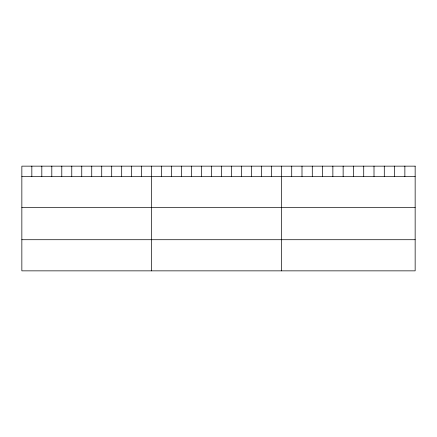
<?xml version="1.0" encoding="UTF-8"?>
<svg xmlns="http://www.w3.org/2000/svg" width="437" height="437" viewBox="0 0 437 437"><rect width="100%" height="100%" fill="white"/><g stroke="black" fill="none" stroke-linecap="round" stroke-linejoin="round"><path stroke-width="0.66" d="M21.85 176.499L415.15 176.499M21.85 207.635L415.15 207.635M21.85 239.716L415.15 239.716M404.864 166.147L404.864 176.499M394.578 166.147L394.578 176.499M384.292 166.147L384.292 176.499M374.006 166.147L374.006 176.499M363.721 166.147L363.721 176.499M353.435 166.147L353.435 176.499M343.143 166.147L343.143 176.499M332.857 166.147L332.857 176.499M322.572 166.147L322.572 176.499M312.286 166.147L312.286 176.499M302 166.147L302 176.499M291.714 166.147L291.714 176.499M281.428 166.147L281.428 270.853M271.443 166.147L271.443 176.499M261.463 166.147L261.463 176.499M251.477 166.147L251.477 176.499M241.492 166.147L241.492 176.499M231.512 166.147L231.512 176.499M221.526 166.147L221.526 176.499M211.541 166.147L211.541 176.499M201.555 166.147L201.555 176.499M191.575 166.147L191.575 176.499M181.59 166.147L181.59 176.499M171.604 166.147L171.604 176.499M161.624 166.147L161.624 176.499M151.639 166.147L151.639 270.853M141.654 166.147L141.654 176.499M131.674 166.147L131.674 176.499M121.688 166.147L121.688 176.499M111.703 166.147L111.703 176.499M101.723 166.147L101.723 176.499M91.737 166.147L91.737 176.499M81.752 166.147L81.752 176.499M71.766 166.147L71.766 176.499M61.786 166.147L61.786 176.499M51.801 166.147L51.801 176.499M41.815 166.147L41.815 176.499M31.835 166.147L31.835 176.499M415.15 166.147L21.85 166.147L21.85 270.853L415.15 270.853L415.15 166.147"/></g></svg>
